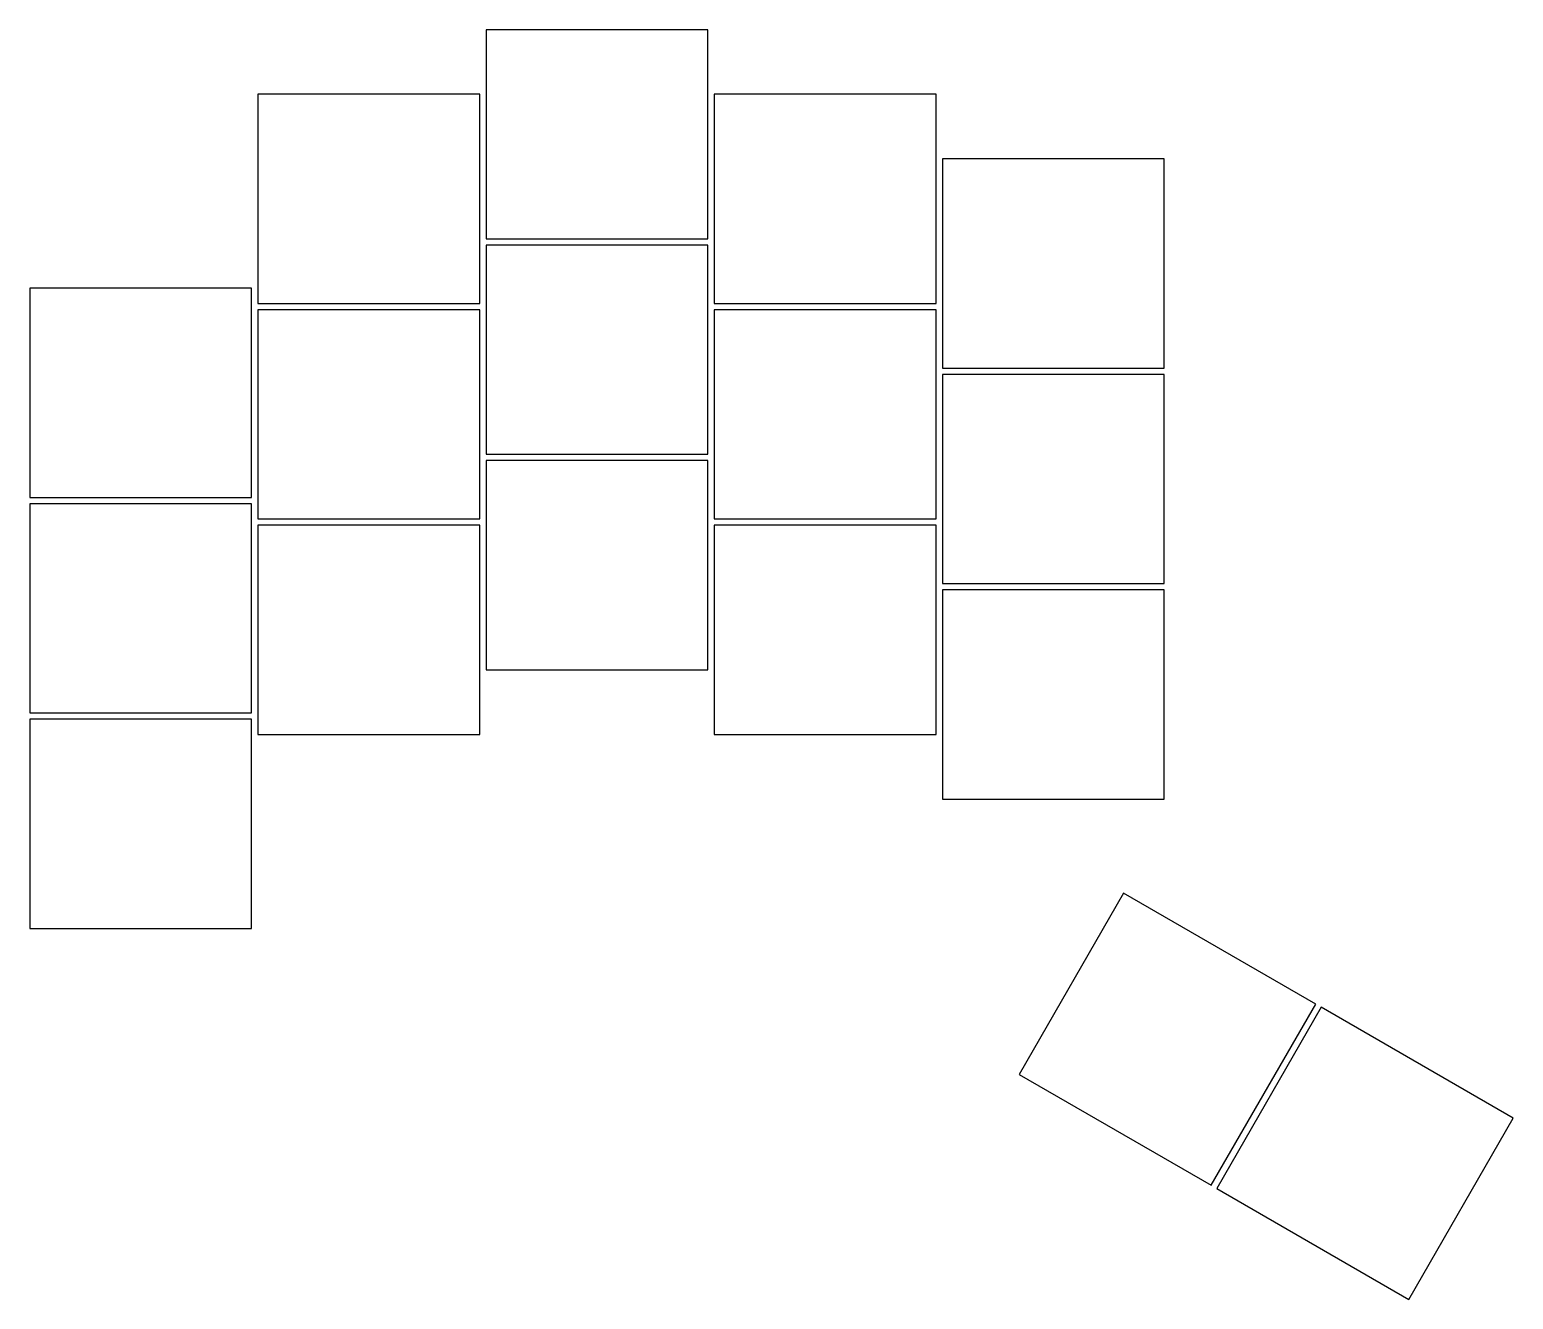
# Model space of a CAD drawing. Header units: millimetres. Extents: x -9 to 108, y -38 to 63.
import ezdxf

# ---------------------------------------------------------------- set-up
doc = ezdxf.new("R2010")
doc.units = ezdxf.units.MM

msp = doc.modelspace()

# ---------------------------------------------------------------- linework, layer by layer
for p, q in [((44.75, 62.65), (27.25, 62.65)), ((27.25, 62.65), (27.25, 46.15)), ((44.75, 46.15), (44.75, 62.65)), ((26.75, 57.55), (9.25, 57.55)), ((9.25, 57.55), (9.25, 41.05)), ((26.75, 41.05), (26.75, 57.55)), ((62.75, 57.55), (45.25, 57.55)), ((45.25, 57.55), (45.25, 41.05)), ((62.75, 41.05), (62.75, 57.55)), ((80.75, 52.45), (63.25, 52.45)), ((63.25, 52.45), (63.25, 35.95)), ((80.75, 35.95), (80.75, 52.45)), ((27.25, 46.15), (44.75, 46.15)), ((44.75, 45.65), (27.25, 45.65)), ((27.25, 45.65), (27.25, 29.15)), ((44.75, 29.15), (44.75, 45.65)), ((8.75, 42.25), (-8.75, 42.25)), ((-8.75, 42.25), (-8.75, 25.75)), ((8.75, 25.75), (8.75, 42.25)), ((9.25, 41.05), (26.75, 41.05)), ((45.25, 41.05), (62.75, 41.05)), ((26.75, 40.55), (9.25, 40.55)), ((9.25, 40.55), (9.25, 24.05)), ((26.75, 24.05), (26.75, 40.55)), ((62.75, 40.55), (45.25, 40.55)), ((45.25, 40.55), (45.25, 24.05)), ((62.75, 24.05), (62.75, 40.55)), ((63.25, 35.95), (80.75, 35.95)), ((80.75, 35.45), (63.25, 35.45)), ((63.25, 35.45), (63.25, 18.95)), ((80.75, 18.95), (80.75, 35.45)), ((27.25, 29.15), (44.75, 29.15)), ((44.75, 28.65), (27.25, 28.65)), ((27.25, 28.65), (27.25, 12.15)), ((44.75, 12.15), (44.75, 28.65)), ((-8.75, 25.75), (8.75, 25.75)), ((8.75, 25.25), (-8.75, 25.25)), ((-8.75, 25.25), (-8.75, 8.75)), ((8.75, 8.75), (8.75, 25.25)), ((9.25, 24.05), (26.75, 24.05)), ((26.75, 23.55), (9.25, 23.55)), ((9.25, 23.55), (9.25, 7.05)), ((26.75, 7.05), (26.75, 23.55)), ((45.25, 24.05), (62.75, 24.05)), ((62.75, 23.55), (45.25, 23.55)), ((45.25, 23.55), (45.25, 7.05)), ((62.75, 7.05), (62.75, 23.55)), ((63.25, 18.95), (80.75, 18.95)), ((80.75, 18.45), (63.25, 18.45)), ((63.25, 18.45), (63.25, 1.95)), ((80.75, 1.95), (80.75, 18.45)), ((27.25, 12.15), (44.75, 12.15)), ((-8.75, 8.75), (8.75, 8.75)), ((8.75, 8.25), (-8.75, 8.25)), ((-8.75, 8.25), (-8.75, -8.25)), ((8.75, -8.25), (8.75, 8.25)), ((9.25, 7.05), (26.75, 7.05)), ((45.25, 7.05), (62.75, 7.05)), ((63.25, 1.95), (80.75, 1.95)), ((77.55, -5.48), (69.3, -19.77)), ((92.7, -14.23), (77.55, -5.48)), ((-8.75, -8.25), (8.75, -8.25)), ((84.45, -28.52), (92.7, -14.23)), ((93.14, -14.48), (84.89, -28.77)), ((108.29, -23.23), (93.14, -14.48)), ((69.3, -19.77), (84.45, -28.52)), ((100.04, -37.52), (108.29, -23.23)), ((84.89, -28.77), (100.04, -37.52))]:
    msp.add_line(p, q)

doc.saveas('drawing.dxf')
